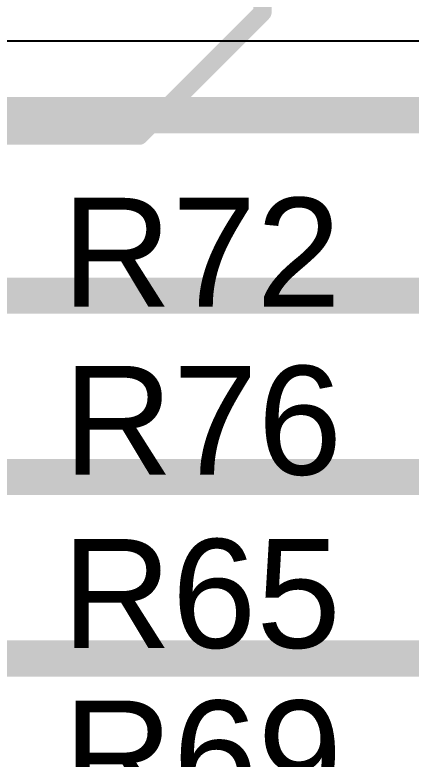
# Model space of a CAD drawing. Header units: inches. Extents: x 0 to 198, y 0 to 199.
# Drawn here: x 2.9997 to 3.1088, y 2.3548 to 2.5599 of the extents above; entities that cross this region are included whole.
import ezdxf

# ---------------------------------------------------------------- set-up
doc = ezdxf.new("R2010")
doc.units = ezdxf.units.IN
doc.header["$MEASUREMENT"] = 0
doc.layers.add('Bottom Layer', color=5, linetype='Continuous')
doc.layers.add('Top Overlay', color=2, linetype='Continuous')
doc.styles.add('Arial', font='', dxfattribs={"height": 0.2})
doc.styles.get('Arial').set_extended_font_data('Arial')

# ---------------------------------------------------------------- blocks, each defined once
blk = doc.blocks.new('RVT1E470M0505_346')
at = {"layer": 'Top Overlay'}
for points in [[(-0.1047, -0.0239, 0.005, 0.005, 0), (-0.1047, -0.07034, 0.005, 0.005, 0)], [(-0.1047, -0.07034, 0.005, 0.005, 0), (-0.07067, -0.1043, 0.005, 0.005, 0)], [(-0.07067, -0.1043, 0.005, 0.005, 0), (0.1047, -0.1043, 0.005, 0.005, 0)]]:
    blk.add_lwpolyline(points, format="xyseb", dxfattribs=at)
for points in [[(-0.10595, -0.07034, 0.0025, 0.0025, 1), (-0.10345, -0.07034, 0.0025, 0.0025, 1)], [(-0.10595, -0.07034, 0.0025, 0.0025, 1), (-0.10345, -0.07034, 0.0025, 0.0025, 1)], [(-0.07192, -0.1043, 0.0025, 0.0025, 1), (-0.06942, -0.1043, 0.0025, 0.0025, 1)], [(-0.07192, -0.1043, 0.0025, 0.0025, 1), (-0.06942, -0.1043, 0.0025, 0.0025, 1)]]:
    blk.add_lwpolyline(points, format="xyseb", close=True, dxfattribs=at)

msp = doc.modelspace()

# ---------------------------------------------------------------- linework, layer by layer
at = {"layer": 'Bottom Layer'}
msp.add_line((3.1951, 2.55267), (2.93139, 2.55267), dxfattribs=at)
for points in [[(2.44353, 2.53228, 0.01, 0.01, 0), (3.20384, 2.53228, 0.01, 0.01, 0)], [(2.40959, 2.48253, 0.01, 0.01, 0), (3.20409, 2.48253, 0.01, 0.01, 0)], [(2.38633, 2.43253, 0.01, 0.01, 0), (3.20409, 2.43253, 0.01, 0.01, 0)], [(2.35498, 2.38253, 0.01, 0.01, 0), (3.20409, 2.38253, 0.01, 0.01, 0)]]:
    msp.add_lwpolyline(points, format="xyseb", dxfattribs=at)

# ---------------------------------------------------------------- block references
at = {"rotation": 90}
msp.add_blockref('RVT1E470M0505_346', (2.96357, 2.63132), dxfattribs=at)

# ---------------------------------------------------------------- texts
at = {"layer": 'Top Overlay', "style": 'Arial'}
for s, p in [('R72', (3.01259, 2.47951)), ('R76', (3.01295, 2.43317)), ('R65', (3.01259, 2.38543)), ('R69', (3.01295, 2.34089))]:
    msp.add_text(s, height=0.03, dxfattribs=at).set_placement(p)

doc.saveas('drawing.dxf')
